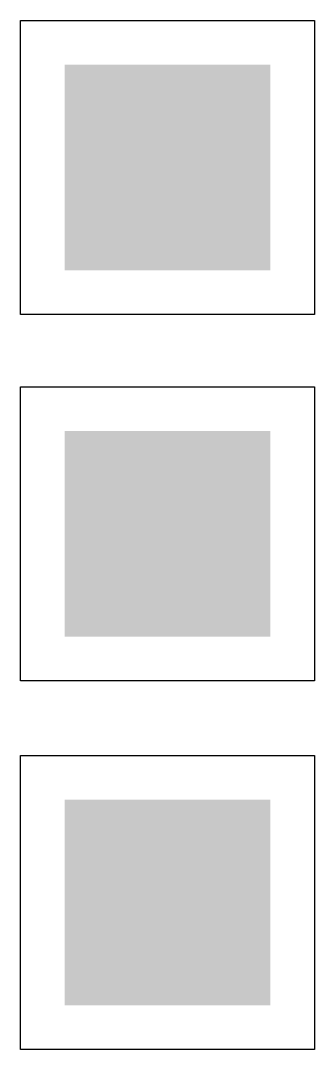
# Model space of a CAD drawing. Extents: x -3 to 123, y 0 to 106.
# Drawn here: x -0.828 to -0.453, y 0.226 to 1.539 of the extents above; entities that cross this region are included whole.
import ezdxf

# ---------------------------------------------------------------- set-up
doc = ezdxf.new("R2010")
doc.units = 0
doc.header["$LTSCALE"] = 0.5
doc.header["$MEASUREMENT"] = 0
for name, color, linetype in [('0_H05', 11, 'CONTINUOUS'), ('0_H10', 13, 'CONTINUOUS'), ('0_H20', 15, 'CONTINUOUS')]:
    doc.layers.add(name, color=color, linetype=linetype)

msp = doc.modelspace()

# ---------------------------------------------------------------- linework, layer by layer
at = {"layer": '0_H05', "color": 11, "linetype": 'Continuous'}
msp.add_lwpolyline([(-0.8282, 1.1636), (-0.8282, 1.5386), (-0.4532, 1.5386), (-0.4532, 1.1636)], close=True, dxfattribs=at)
msp.add_solid([(-0.7719, 1.4823), (-0.7719, 1.2198), (-0.5094, 1.4823), (-0.5094, 1.2198)], dxfattribs=at)
at = {"layer": '0_H10', "color": 13, "linetype": 'Continuous'}
msp.add_lwpolyline([(-0.8282, 0.6962), (-0.8282, 1.0712), (-0.4532, 1.0712), (-0.4532, 0.6962)], close=True, dxfattribs=at)
msp.add_solid([(-0.7719, 1.015), (-0.7719, 0.7525), (-0.5094, 1.015), (-0.5094, 0.7525)], dxfattribs=at)
at = {"layer": '0_H20', "color": 15, "linetype": 'Continuous'}
msp.add_lwpolyline([(-0.8282, 0.2261), (-0.8282, 0.6011), (-0.4532, 0.6011), (-0.4532, 0.2261)], close=True, dxfattribs=at)
msp.add_solid([(-0.7719, 0.5448), (-0.7719, 0.2823), (-0.5094, 0.5448), (-0.5094, 0.2823)], dxfattribs=at)

doc.saveas('drawing.dxf')
